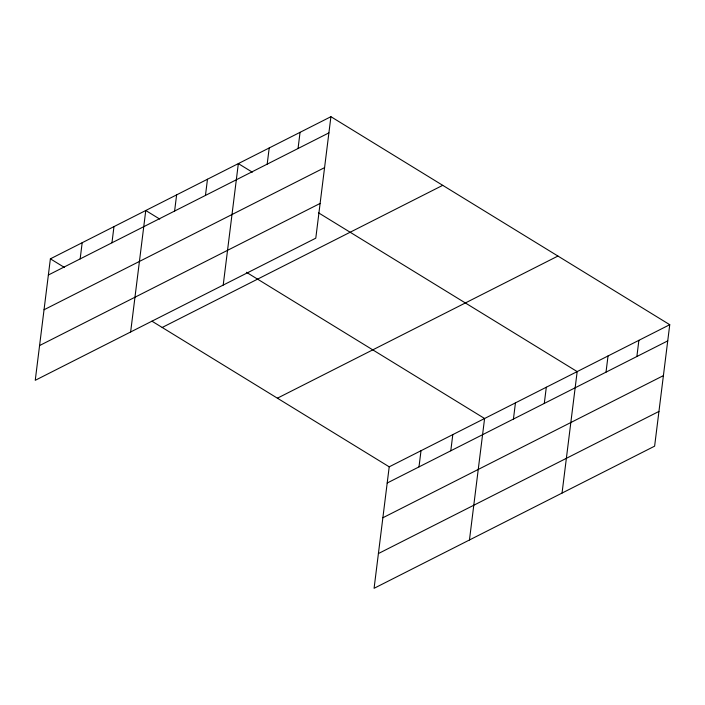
<?xml version="1.0" encoding="UTF-8"?>
<svg xmlns="http://www.w3.org/2000/svg" width="705" height="705" viewBox="0 0 705 705"><rect width="100%" height="100%" fill="white"/><g stroke="black" fill="none" stroke-linecap="round" stroke-linejoin="round"><path stroke-width="1.06" d="M330.918 116.695L50.381 258.832L35.25 380.303L315.787 238.175L330.918 116.695L669.75 324.697L654.619 446.168L374.082 588.305L389.213 466.825L669.75 324.697M80.158 258.902L82.177 242.723M111.954 242.793L113.972 226.613M130.637 331.976L145.768 210.504L159.744 219.088M174.611 211.051L176.62 194.871M205.463 195.417L207.481 179.237M223.212 285.076L238.343 163.604L252.319 172.179M267.186 164.15L269.204 147.962M298.048 148.517L300.057 132.328M418.99 466.904L421.008 450.715M450.786 450.795L452.804 434.615M469.459 539.977L484.591 418.506L246.398 272.28M513.434 419.052L515.452 402.872M544.295 403.419L546.313 387.23M562.044 493.077L577.175 371.597L318.475 212.795M606.018 372.152L608.027 355.963M636.871 356.519L638.889 340.33M48.363 275.012L328.9 132.884M44.036 309.759L324.573 167.631M39.577 345.556L320.114 203.428M162.194 327.473L442.731 185.336M277.4 398.184L557.937 256.056M387.195 483.013L667.732 340.885M382.868 517.761L663.405 375.624M378.409 553.557L658.946 411.429M50.381 258.832L64.358 267.406M151.945 321.18L389.213 466.825"/></g></svg>
